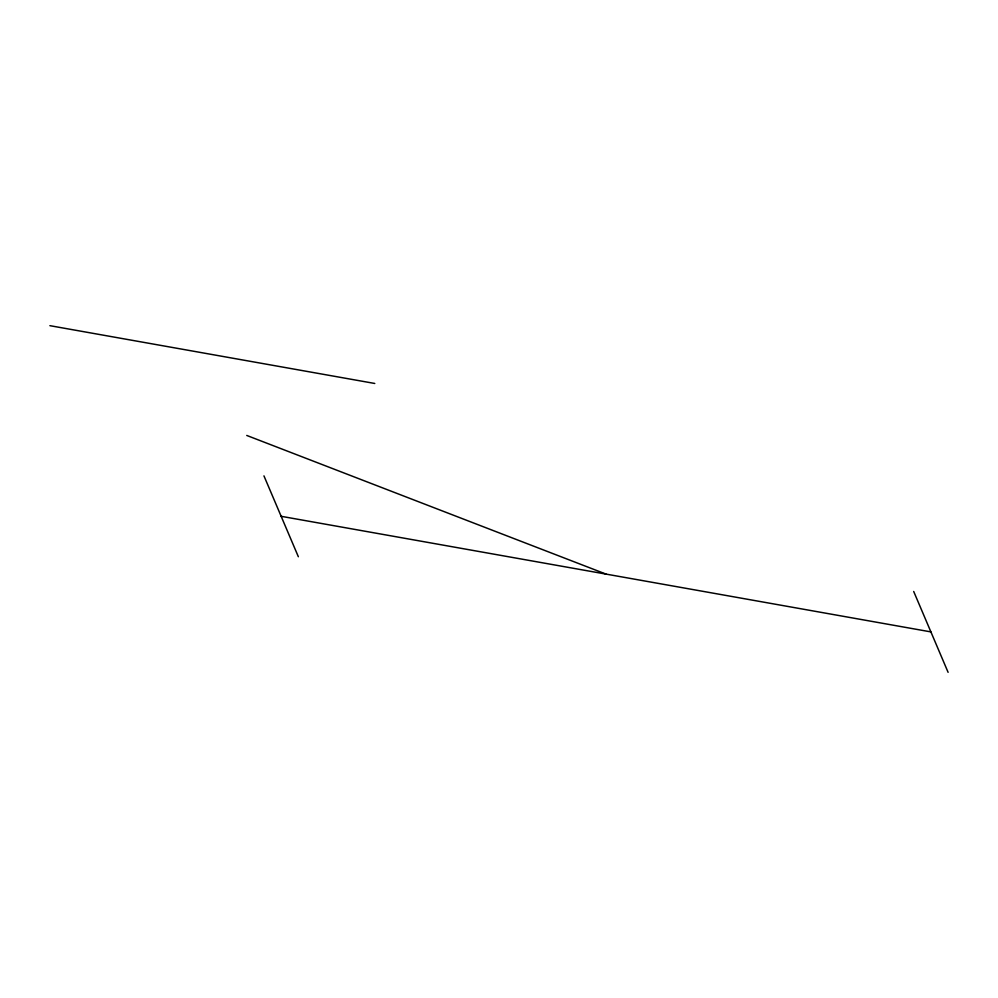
<?xml version="1.0" encoding="UTF-8"?>
<svg xmlns="http://www.w3.org/2000/svg" width="998" height="998" viewBox="0 0 998 998"><rect width="100%" height="100%" fill="white"/><g stroke="black" fill="none" stroke-linecap="round" stroke-linejoin="round"><path stroke-width="1.5" d="M49.9 325.672L374.774 383.469M281.149 516.303L930.897 631.896M246.743 435.44L606.023 574.1M913.694 591.465L948.1 672.328M263.946 475.871L298.352 556.734"/></g></svg>
